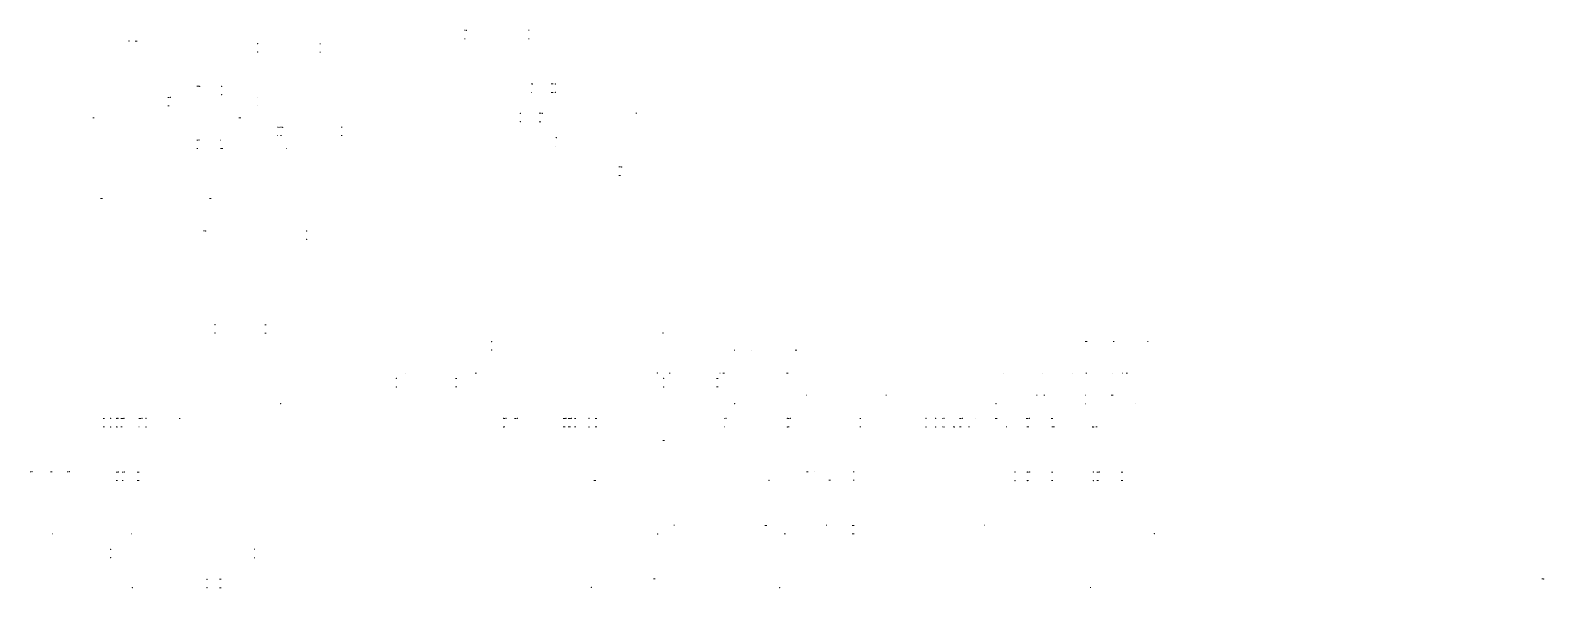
# Model space of a CAD drawing. Header units: inches. Extents: x 244 to 65245, y -2247 to 11745.
# Drawn here: x 22175 to 25215, y -2140 to -1020 of the extents above; entities that cross this region are included whole.
import ezdxf
from ezdxf.xclip import XClip

# ---------------------------------------------------------------- set-up
doc = ezdxf.new("R2010")
doc.units = ezdxf.units.IN
doc.header["$MEASUREMENT"] = 0
doc.header["$XCLIPFRAME"] = 0
for name, color, linetype, lineweight in [('HACTH', 8, 'Continuous', 13), ('hatch', 12, 'Continuous', 9), ('RAILING', 213, 'Continuous', 9)]:
    doc.layers.add(name, color=color, linetype=linetype, lineweight=lineweight)

# ---------------------------------------------------------------- blocks, each defined once
blk = doc.blocks.new('R2')
at = {"layer": 'RAILING'}
for p, q in [((-2.1, 15.9), (-2.1, 17)), ((-2.1, 17), (2.1, 17)), ((2.1, 15.9), (-2.1, 15.9)), ((-2.1, 4.8), (-1.1, 3.2)), ((-2.1, 4.8), (2.1, 4.8)), ((-2.1, 1.1), (2.1, 1.1)), ((-2.1, 0), (-2.1, 1.1)), ((-2.1, 0), (2.1, 0)), ((-1.4, 15.6), (-1.4, 15.9)), ((-1.4, 13), (-1.4, 13.1)), ((-1.4, 3), (-1.4, 2.9)), ((-1.4, 1.4), (-1.4, 1.3)), ((1.1, 13.3), (-1.1, 13.3)), ((1.1, 12.8), (-1.1, 12.8)), ((1.1, 3.2), (-1.1, 3.2)), ((1.1, 3.2), (-1.1, 3.2)), ((1.1, 2.7), (-1.1, 2.7)), ((1.1, 1.6), (-1.1, 1.6)), ((1.1, 1.1), (-1.1, 1.1)), ((-1, 1.6), (-1, 2.7)), ((-1, 2.7), (-1, 1.6)), ((1, 1.6), (1, 2.7)), ((1, 2.7), (1, 1.6)), ((2.1, 4.8), (1.1, 3.2)), ((1.4, 15.6), (1.4, 15.9)), ((1.4, 13), (1.4, 13.1)), ((1.4, 3), (1.4, 2.9)), ((1.4, 1.4), (1.4, 1.3)), ((2.1, 17), (2.1, 15.9)), ((2.1, 1.1), (2.1, 0))]:
    blk.add_line(p, q, dxfattribs=at)
for centre, radius, start, end in [((2.9, 15.2), 4.32, 173.4577, 205.5425), ((-2.3, 14.2), 1.75, 15.2284, 59.8215), ((-1.1, 13.1), 0.209, 90, 180), ((-1.1, 13), 0.209, 180, 270), ((-1.1, 3), 0.209, 90, 180), ((-1.1, 2.9), 0.209, 180, 270), ((-1.1, 1.4), 0.209, 90, 180), ((-1.1, 1.3), 0.209, 180, 270), ((-5.5, 13.1), 5.11, 2.4876, 17.3368), ((4.3, 13.7), 4.71, 155.6375, 185.03), ((-4.3, 13.7), 4.71, 354.97, 24.3625), ((5.5, 13.1), 5.11, 162.6632, 177.5124), ((2.3, 14.2), 1.75, 120.1785, 164.7716), ((-2.9, 15.2), 4.32, 334.4575, 6.5423), ((1.1, 13.1), 0.209, 0, 90), ((1.1, 13), 0.209, 270, 0), ((1.1, 3), 0.209, 0, 90), ((1.1, 2.9), 0.209, 270, 0), ((1.1, 1.4), 0.209, 0, 90), ((1.1, 1.3), 0.209, 270, 0)]:
    blk.add_arc(centre, radius, start, end, dxfattribs=at)
for points in [[(-2.1, 4.8), (-1.6, 5.5), (-1.2, 9.1), (-1, 12.8)], [(2.1, 4.8), (1.6, 5.5), (1.2, 9.1), (1, 12.8)]]:
    blk.add_open_spline(points, degree=3, dxfattribs=at)
blk.add_point((4.2, 0), dxfattribs=at)

msp = doc.modelspace()

# ---------------------------------------------------------------- block references
at = {"layer": 'HACTH', "ltscale": 2}
ref = msp.add_blockref('R2', (22627.4, -1064), dxfattribs=at)
XClip(ref).set_block_clipping_path([(4.1287564284, 0), (130.1287564284, 17)])
ref = msp.add_blockref('R2', (22627.4, -1047), dxfattribs=at)
XClip(ref).set_block_clipping_path([(4.1287564284, -17), (130.1287564284, 0)])
ref = msp.add_blockref('R2', (22627.4, -1081), dxfattribs=at)
XClip(ref).set_block_clipping_path([(4.1287564284, 17), (130.1287564284, 34)])
ref = msp.add_blockref('R2', (22758.9, -1047), dxfattribs=at)
XClip(ref).set_block_clipping_path([(-127.3495044411, -17), (-1.3495044411, 0)])
ref = msp.add_blockref('R2', (22758.9, -1081), dxfattribs=at)
XClip(ref).set_block_clipping_path([(-127.3495044411, 17), (-1.3495044411, 34)])
ref = msp.add_blockref('R2', (22451.7, -1155), dxfattribs=at)
XClip(ref).set_block_clipping_path([(-0.2007607987, -17), (179.7992392013, 0)])
ref = msp.add_blockref('R2', (22633.3, -1155), dxfattribs=at)
XClip(ref).set_block_clipping_path([(-181.7659781899, -17), (-1.7659781899, 0)])
ref = msp.add_blockref('R2', (22451.7, -1189), dxfattribs=at)
XClip(ref).set_block_clipping_path([(-0.2007607987, 17), (179.7992392013, 34)])
ref = msp.add_blockref('R2', (22633.3, -1189), dxfattribs=at)
XClip(ref).set_block_clipping_path([(-181.7659781899, 17), (-1.7659781899, 34)])
ref = msp.add_blockref('R2', (22301.4, -1212.9), dxfattribs=at)
XClip(ref).set_block_clipping_path([(-0.9196922712, 17), (296.0803077288, 34)])
ref = msp.add_blockref('R2', (22595.7, -1212.9), dxfattribs=at)
XClip(ref).set_block_clipping_path([(-295.1805618362, 17), (1.8194381638, 34)])
ref = msp.add_blockref('R2', (23097.3, -1662.6), dxfattribs=at)
XClip(ref).set_block_clipping_path([(2.2277023086, 0), (104.2277023086, 17)])
ref = msp.add_blockref('R2', (23097.3, -1645.6), dxfattribs=at)
XClip(ref).set_block_clipping_path([(2.2277023086, -17), (104.2277023086, 0)])
ref = msp.add_blockref('R2', (23588, -1679.6), dxfattribs=at)
XClip(ref).set_block_clipping_path([(58.1935915433, 34), (0.5269248766, 34), (0.5269248766, 17), (35.5269248766, 17)])
ref = msp.add_blockref('R2', (23625.6, -1679.6), dxfattribs=at)
XClip(ref).set_block_clipping_path([(20.628374152, 34), (-37.0382925147, 34), (-37.0382925147, 17), (-2.0382925146, 17)])
ref = msp.add_blockref('R2', (23675.7, -1679.6), dxfattribs=at)
XClip(ref).set_block_clipping_path([(38.8747509636, 34), (-18.791915703, 34), (3.8747509636, 17), (38.8747509636, 17)])
ref = msp.add_blockref('R2', (23713.2, -1679.6), dxfattribs=at)
XClip(ref).set_block_clipping_path([(1.3095335724, 34), (-56.3571330943, 34), (-33.6904664276, 17), (1.3095335724, 17)])
ref = msp.add_blockref('R2', (24296, -1645.6), dxfattribs=at)
XClip(ref).set_block_clipping_path([(55.8519124657, 0), (-1.814754201, 0), (-1.814754201, -17), (33.185245799, -17)])
ref = msp.add_blockref('R2', (24352.4, -1645.6), dxfattribs=at)
XClip(ref).set_block_clipping_path([(-0.4959136212, 0), (-58.1625802879, 0), (-58.1625802879, -17), (-23.1625802879, -17)])
ref = msp.add_blockref('R2', (24358.6, -1662.6), dxfattribs=at)
XClip(ref).set_block_clipping_path([(61.5765501469, 17), (3.9098834802, 17), (26.5765501469, 0), (61.5765501469, 0)])
ref = msp.add_blockref('R2', (24358.6, -1645.6), dxfattribs=at)
XClip(ref).set_block_clipping_path([(61.5765501469, 0), (3.9098834802, 0), (26.5765501469, -17), (61.5765501469, -17)])
ref = msp.add_blockref('R2', (24421.2, -1645.6), dxfattribs=at)
XClip(ref).set_block_clipping_path([(-1.0321455052, 0), (-58.6988121719, 0), (-36.0321455052, -17), (-1.0321455052, -17)])
ref = msp.add_blockref('R2', (22673.4, -1770.6), dxfattribs=at)
XClip(ref).set_block_clipping_path([(3.2719527437, 0), (51.2719527437, 17)])
ref = msp.add_blockref('R2', (23585.9, -1770.6), dxfattribs=at)
XClip(ref).set_block_clipping_path([(148.9472147317, 17), (2.6138813984, 17), (2.6138813984, 0), (120.6138813984, 0)])
ref = msp.add_blockref('R2', (23585.9, -1753.6), dxfattribs=at)
XClip(ref).set_block_clipping_path([(148.9472147317, 0), (2.6138813984, 0), (2.6138813984, -17), (120.6138813984, -17)])
ref = msp.add_blockref('R2', (23736.2, -1753.6), dxfattribs=at)
XClip(ref).set_block_clipping_path([(-1.3136548335, 0), (-147.6469881668, 0), (-147.6469881668, -17), (-29.6469881668, -17)])
ref = msp.add_blockref('R2', (23745.5, -1770.6), dxfattribs=at)
XClip(ref).set_block_clipping_path([(149.0103522029, 17), (2.6770188695, 17), (31.0103522029, 0), (149.0103522029, 0)])
ref = msp.add_blockref('R2', (23745.5, -1753.6), dxfattribs=at)
XClip(ref).set_block_clipping_path([(149.0103522029, 0), (2.6770188695, 0), (31.0103522029, -17), (149.0103522029, -17)])
ref = msp.add_blockref('R2', (23895.8, -1753.6), dxfattribs=at)
XClip(ref).set_block_clipping_path([(-1.2505173622, 0), (-147.5838506956, 0), (-119.2505173622, -17), (-1.2505173622, -17)])
ref = msp.add_blockref('R2', (24110.4, -1770.6), dxfattribs=at)
XClip(ref).set_block_clipping_path([(87.1376811594, 17), (3.8043478261, 17), (3.8043478261, 0), (58.8043478261, 0)])
ref = msp.add_blockref('R2', (24110.4, -1753.6), dxfattribs=at)
XClip(ref).set_block_clipping_path([(87.1376811594, 0), (3.8043478261, 0), (3.8043478261, -17), (58.8043478261, -17)])
ref = msp.add_blockref('R2', (24198, -1753.6), dxfattribs=at)
XClip(ref).set_block_clipping_path([(-0.5144927536, 0), (-83.8478260869, 0), (-83.8478260869, -17), (-28.847826087, -17)])
ref = msp.add_blockref('R2', (24210.6, -1753.6), dxfattribs=at)
XClip(ref).set_block_clipping_path([(83.6304347826, 0), (0.2971014493, 0), (28.6304347826, -17), (83.6304347826, -17)])
ref = msp.add_blockref('R2', (24292.2, -1753.6), dxfattribs=at)
XClip(ref).set_block_clipping_path([(58.015108202, 0), (2.015108202, 0), (2.015108202, -17), (28.265108202, -17)])
ref = msp.add_blockref('R2', (24348.5, -1753.6), dxfattribs=at)
XClip(ref).set_block_clipping_path([(1.6672821151, 0), (-54.3327178849, 0), (-54.3327178849, -17), (-28.0827178849, -17)])
ref = msp.add_blockref('R2', (24361, -1770.6), dxfattribs=at)
XClip(ref).set_block_clipping_path([(59.1455429847, 17), (3.1455429847, 17), (32.8955429847, 0), (59.1455429847, 0)])
ref = msp.add_blockref('R2', (24361, -1753.6), dxfattribs=at)
XClip(ref).set_block_clipping_path([(59.1455429847, 0), (3.1455429847, 0), (32.8955429847, -17), (59.1455429847, -17)])
ref = msp.add_blockref('R2', (24110.4, -1787.6), dxfattribs=at)
XClip(ref).set_block_clipping_path([(87.1376811594, 34), (3.8043478261, 34), (3.8043478261, 17), (58.8043478261, 17)])
ref = msp.add_blockref('R2', (24292.2, -1787.6), dxfattribs=at)
XClip(ref).set_block_clipping_path([(58.015108202, 34), (2.015108202, 34), (2.015108202, 17), (28.265108202, 17)])
ref = msp.add_blockref('R2', (24392.4, -1787.6), dxfattribs=at)
XClip(ref).set_block_clipping_path([(27.8411951586, 34), (-28.1588048414, 34), (1.5911951586, 17), (27.8411951586, 17)])
ref = msp.add_blockref('R2', (23467, -2014.6), dxfattribs=at)
XClip(ref).set_block_clipping_path([(152.6653993444, 0), (0.332066011, 0), (28.6653993444, -17), (152.6653993444, -17)])
ref = msp.add_blockref('R2', (23773.1, -2014.6), dxfattribs=at)
XClip(ref).set_block_clipping_path([(153.0691732212, 0), (0.7358398878, 0), (0.7358398878, -17), (124.7358398879, -17)])
ref = msp.add_blockref('R2', (23936.5, -2031.6), dxfattribs=at)
XClip(ref).set_block_clipping_path([(155.2892819883, 17), (2.9559486549, 17), (31.2892819883, 0), (155.2892819883, 0)])
ref = msp.add_blockref('R2', (23936.5, -2014.6), dxfattribs=at)
XClip(ref).set_block_clipping_path([(155.2892819883, 0), (2.9559486549, 0), (31.2892819883, -17), (155.2892819883, -17)])
ref = msp.add_blockref('R2', (24093.1, -2014.6), dxfattribs=at)
XClip(ref).set_block_clipping_path([(-1.232457142, 0), (-153.5657904754, 0), (-125.232457142, -17), (-1.232457142, -17)])
ref = msp.add_blockref('R2', (24428.9, -2031.6), dxfattribs=at)
XClip(ref).set_block_clipping_path([(3.5784811886, 0), (300.5784811886, 17)])
ref = msp.add_blockref('R2', (23297.6, -2139.6), dxfattribs=at)
XClip(ref).set_block_clipping_path([(132.7709002137, 17), (4.0792699595, 17), (4.0792699595, 0), (107.0129091854, 0)])
ref = msp.add_blockref('R2', (23297.6, -2122.6), dxfattribs=at)
XClip(ref).set_block_clipping_path([(132.7709002137, 0), (4.0792699595, 0), (4.0792699595, -17), (107.0129091854, -17)])
ref = msp.add_blockref('R2', (23429.1, -2122.6), dxfattribs=at)
XClip(ref).set_block_clipping_path([(1.2926393442, 0), (-127.39899091, 0), (-127.39899091, -17), (-24.4653516842, -17)])
ref = msp.add_blockref('R2', (23485.9, -2139.6), dxfattribs=at)
XClip(ref).set_block_clipping_path([(133.7278391484, 17), (4.0915186852, 17), (29.0547695471, 0), (133.7278391484, 0)])
ref = msp.add_blockref('R2', (23485.9, -2122.6), dxfattribs=at)
XClip(ref).set_block_clipping_path([(133.7278391484, 0), (4.0915186852, 0), (29.0547695471, -17), (133.7278391484, -17)])
ref = msp.add_blockref('R2', (25210.8, -2122.6), dxfattribs=at)
XClip(ref).set_block_clipping_path([(0.2931557658, -17), (129.1120365225, 0)])
ref = msp.add_blockref('R2', (23511, -2156.6), dxfattribs=at)
XClip(ref).set_block_clipping_path([(108.6843608876, 34), (-20.9519595756, 34), (4.0112912862, 17), (108.6843608876, 17)])
ref = msp.add_blockref('R2', (24303.4, -2156.6), dxfattribs=at)
XClip(ref).set_block_clipping_path([(0.2715871539, 17), (129.0904679106, 34)])
at = {"layer": 'hatch', "ltscale": 2}
ref = msp.add_blockref('R2', (22369, -1041.7), dxfattribs=at)
XClip(ref).set_block_clipping_path([(61.7638755273, 17), (2.4305421939, 17), (2.4305421939, 0), (20.6805421939, 0)])
ref = msp.add_blockref('R2', (23046.6, -1020), dxfattribs=at)
XClip(ref).set_block_clipping_path([(0.4896379178, -17), (130.4896379178, 0)])
ref = msp.add_blockref('R2', (23178, -1020), dxfattribs=at)
XClip(ref).set_block_clipping_path([(-130.9886229517, -17), (-0.9886229517, 0)])
ref = msp.add_blockref('R2', (22369, -1058.7), dxfattribs=at)
XClip(ref).set_block_clipping_path([(61.7638755273, 34), (2.4305421939, 34), (2.4305421939, 17), (20.6805421939, 17)])
ref = msp.add_blockref('R2', (22387.8, -1058.7), dxfattribs=at)
XClip(ref).set_block_clipping_path([(42.9812668316, 34), (-16.3520665017, 34), (-16.3520665017, 17), (1.8979334983, 17)])
ref = msp.add_blockref('R2', (22487.9, -1058.7), dxfattribs=at)
XClip(ref).set_block_clipping_path([(21.4740204549, 34), (-37.8593128784, 34), (3.2240204549, 17), (21.4740204549, 17)])
ref = msp.add_blockref('R2', (23046.6, -1054), dxfattribs=at)
XClip(ref).set_block_clipping_path([(0.4896379178, 17), (130.4896379178, 34)])
ref = msp.add_blockref('R2', (23178, -1054), dxfattribs=at)
XClip(ref).set_block_clipping_path([(-130.9886229517, 17), (-0.9886229517, 34)])
ref = msp.add_blockref('R2', (22511.2, -1132.7), dxfattribs=at)
XClip(ref).set_block_clipping_path([(-1.7435379238, -17), (46.2564620762, 0)])
ref = msp.add_blockref('R2', (22555, -1149.7), dxfattribs=at)
XClip(ref).set_block_clipping_path([(2.4303751197, 0), (134.4303751197, 17)])
ref = msp.add_blockref('R2', (22555, -1132.7), dxfattribs=at)
XClip(ref).set_block_clipping_path([(2.4303751197, -17), (134.4303751197, 0)])
ref = msp.add_blockref('R2', (22555, -1166.7), dxfattribs=at)
XClip(ref).set_block_clipping_path([(2.4303751197, 17), (134.4303751197, 34)])
ref = msp.add_blockref('R2', (23179.5, -1128), dxfattribs=at)
XClip(ref).set_block_clipping_path([(1.5645703763, -17), (45.5645703763, 0)])
ref = msp.add_blockref('R2', (23179.5, -1162), dxfattribs=at)
XClip(ref).set_block_clipping_path([(1.5645703763, 17), (45.5645703763, 34)])
ref = msp.add_blockref('R2', (23223.3, -1128), dxfattribs=at)
XClip(ref).set_block_clipping_path([(-42.2615165802, -17), (1.7384834198, 0)])
ref = msp.add_blockref('R2', (23223.3, -1162), dxfattribs=at)
XClip(ref).set_block_clipping_path([(-42.2615165802, 17), (1.7384834198, 34)])
ref = msp.add_blockref('R2', (23225.7, -1145), dxfattribs=at)
XClip(ref).set_block_clipping_path([(3.3408946413, 0), (135.3408946413, 17)])
ref = msp.add_blockref('R2', (23225.7, -1128), dxfattribs=at)
XClip(ref).set_block_clipping_path([(3.3408946413, -17), (135.3408946413, 0)])
ref = msp.add_blockref('R2', (23225.7, -1162), dxfattribs=at)
XClip(ref).set_block_clipping_path([(3.3408946413, 17), (135.3408946413, 34)])
ref = msp.add_blockref('R2', (22670.2, -1214.8), dxfattribs=at)
XClip(ref).set_block_clipping_path([(1.2892179711, -17), (130.917685701, 0)])
ref = msp.add_blockref('R2', (22677.5, -1214.8), dxfattribs=at)
XClip(ref).set_block_clipping_path([(-0.0523772571, -17), (141.5760904728, 0)])
ref = msp.add_blockref('R2', (22801.7, -1214.8), dxfattribs=at)
XClip(ref).set_block_clipping_path([(-130.1890428983, -17), (-0.5605751684, 0)])
ref = msp.add_blockref('R2', (23155.4, -1203.8), dxfattribs=at)
XClip(ref).set_block_clipping_path([(3.0301961693, 0), (45.0263280434, 17)])
ref = msp.add_blockref('R2', (23155.4, -1186.8), dxfattribs=at)
XClip(ref).set_block_clipping_path([(3.0301961693, -17), (45.0263280434, 0)])
ref = msp.add_blockref('R2', (23155.4, -1220.8), dxfattribs=at)
XClip(ref).set_block_clipping_path([(3.0301961693, 17), (45.0263280434, 34)])
ref = msp.add_blockref('R2', (23199.2, -1186.8), dxfattribs=at)
XClip(ref).set_block_clipping_path([(-40.7958907872, -17), (1.2002410868, 0)])
ref = msp.add_blockref('R2', (23199.2, -1220.8), dxfattribs=at)
XClip(ref).set_block_clipping_path([(-40.7958907872, 17), (1.2002410868, 34)])
ref = msp.add_blockref('R2', (23199.2, -1186.8), dxfattribs=at)
XClip(ref).set_block_clipping_path([(1.2002410868, -17), (193.8325769428, 0)])
ref = msp.add_blockref('R2', (23393.3, -1186.8), dxfattribs=at)
XClip(ref).set_block_clipping_path([(-192.8867154349, -17), (-0.2543795789, 0)])
ref = msp.add_blockref('R2', (22509.3, -1240.7), dxfattribs=at)
XClip(ref).set_block_clipping_path([(0.1277561177, -17), (48.1277561177, 0)])
ref = msp.add_blockref('R2', (22559.4, -1240.7), dxfattribs=at)
XClip(ref).set_block_clipping_path([(-49.959200404, -17), (-1.959200404, 0)])
ref = msp.add_blockref('R2', (22670.2, -1248.8), dxfattribs=at)
XClip(ref).set_block_clipping_path([(1.2892179711, 17), (130.917685701, 34)])
ref = msp.add_blockref('R2', (22677.5, -1248.8), dxfattribs=at)
XClip(ref).set_block_clipping_path([(-0.0523772571, 17), (141.5760904728, 34)])
ref = msp.add_blockref('R2', (22801.7, -1248.8), dxfattribs=at)
XClip(ref).set_block_clipping_path([(-130.1890428983, 17), (-0.5605751684, 34)])
ref = msp.add_blockref('R2', (23227.1, -1236), dxfattribs=at)
XClip(ref).set_block_clipping_path([(1.934648523, -17), (133.934648523, 0)])
ref = msp.add_blockref('R2', (22509.3, -1274.7), dxfattribs=at)
XClip(ref).set_block_clipping_path([(0.1277561177, 17), (48.1277561177, 34)])
ref = msp.add_blockref('R2', (22559.4, -1274.7), dxfattribs=at)
XClip(ref).set_block_clipping_path([(-49.959200404, 17), (-1.959200404, 34)])
ref = msp.add_blockref('R2', (22559.4, -1274.7), dxfattribs=at)
XClip(ref).set_block_clipping_path([(-1.959200404, 17), (130.040799596, 34)])
ref = msp.add_blockref('R2', (22690.8, -1274.7), dxfattribs=at)
XClip(ref).set_block_clipping_path([(-133.4374612735, 17), (-1.4374612735, 34)])
ref = msp.add_blockref('R2', (23227.1, -1270), dxfattribs=at)
XClip(ref).set_block_clipping_path([(1.934648523, 17), (133.934648523, 34)])
ref = msp.add_blockref('R2', (23358.7, -1294.8), dxfattribs=at)
XClip(ref).set_block_clipping_path([(-1.6253102422, -17), (34.3746897578, 0)])
ref = msp.add_blockref('R2', (23358.7, -1328.8), dxfattribs=at)
XClip(ref).set_block_clipping_path([(-1.6253102422, 17), (34.3746897578, 34)])
ref = msp.add_blockref('R2', (22317.9, -1375.1), dxfattribs=at)
XClip(ref).set_block_clipping_path([(-1.8230899581, 17), (220.1769100419, 34)])
ref = msp.add_blockref('R2', (22537, -1375.1), dxfattribs=at)
XClip(ref).set_block_clipping_path([(-220.9535247405, 17), (1.0464752595, 34)])
ref = msp.add_blockref('R2', (22522.9, -1423.4), dxfattribs=at)
XClip(ref).set_block_clipping_path([(-0.2720509505, -17), (128.7279490495, 0)])
ref = msp.add_blockref('R2', (22725.8, -1440.4), dxfattribs=at)
XClip(ref).set_block_clipping_path([(3.345160043, 0), (153.3451600429, 17)])
ref = msp.add_blockref('R2', (22725.8, -1423.4), dxfattribs=at)
XClip(ref).set_block_clipping_path([(3.345160043, -17), (153.3451600429, 0)])
ref = msp.add_blockref('R2', (22541.5, -1628.7), dxfattribs=at)
XClip(ref).set_block_clipping_path([(3.0377596653, 0), (107.0377596653, 17)])
ref = msp.add_blockref('R2', (22541.5, -1611.7), dxfattribs=at)
XClip(ref).set_block_clipping_path([(3.0377596653, -17), (107.0377596653, 0)])
ref = msp.add_blockref('R2', (22541.5, -1645.7), dxfattribs=at)
XClip(ref).set_block_clipping_path([(3.0377596653, 17), (107.0377596653, 34)])
ref = msp.add_blockref('R2', (22647.9, -1611.7), dxfattribs=at)
XClip(ref).set_block_clipping_path([(-103.3970229434, -17), (0.6029770566, 0)])
ref = msp.add_blockref('R2', (22647.9, -1645.7), dxfattribs=at)
XClip(ref).set_block_clipping_path([(-103.3970229434, 17), (0.6029770566, 34)])
ref = msp.add_blockref('R2', (23143.3, -1628.7), dxfattribs=at)
XClip(ref).set_block_clipping_path([(101.1195652173, 17), (2.6195652173, 17), (36.6195652173, 0), (101.1195652173, 0)])
ref = msp.add_blockref('R2', (23441.8, -1628.7), dxfattribs=at)
XClip(ref).set_block_clipping_path([(3.9612154151, 0), (216.961215415, 17)])
ref = msp.add_blockref('R2', (23430.6, -1709), dxfattribs=at)
XClip(ref).set_block_clipping_path([(3.7461353784, 0), (138.7461353784, 17)])
ref = msp.add_blockref('R2', (22906, -1736.7), dxfattribs=at)
XClip(ref).set_block_clipping_path([(2.4509579826, 0), (125.4509579826, 17)])
ref = msp.add_blockref('R2', (22906, -1719.7), dxfattribs=at)
XClip(ref).set_block_clipping_path([(2.4509579826, -17), (125.4509579826, 0)])
ref = msp.add_blockref('R2', (22926.7, -1726), dxfattribs=at)
XClip(ref).set_block_clipping_path([(144.3719619831, 34), (1.8106378494, 34), (1.6098701409, 17), (144.3719619831, 17)])
ref = msp.add_blockref('R2', (23031.2, -1719.7), dxfattribs=at)
XClip(ref).set_block_clipping_path([(-122.7664333217, -17), (0.2335666783, 0)])
ref = msp.add_blockref('R2', (23070.7, -1726), dxfattribs=at)
XClip(ref).set_block_clipping_path([(0.3719619831, 34), (-142.1893621506, 34), (-142.3901298591, 17), (0.3719619831, 17)])
ref = msp.add_blockref('R2', (23430.6, -1726), dxfattribs=at)
XClip(ref).set_block_clipping_path([(3.7461353784, 17), (138.7461353784, 34)])
ref = msp.add_blockref('R2', (23442.9, -1736.7), dxfattribs=at)
XClip(ref).set_block_clipping_path([(2.9438985204, 0), (113.9438985204, 17)])
ref = msp.add_blockref('R2', (23442.9, -1719.7), dxfattribs=at)
XClip(ref).set_block_clipping_path([(2.9438985204, -17), (113.9438985204, 0)])
ref = msp.add_blockref('R2', (23458.4, -1726), dxfattribs=at)
XClip(ref).set_block_clipping_path([(-0.0902165008, 17), (238.9097834992, 34)])
ref = msp.add_blockref('R2', (23555.6, -1719.7), dxfattribs=at)
XClip(ref).set_block_clipping_path([(-109.7517536534, -17), (1.2482463466, 0)])
ref = msp.add_blockref('R2', (23558.4, -1726), dxfattribs=at)
XClip(ref).set_block_clipping_path([(1.9044140936, 17), (136.9044140936, 34)])
ref = msp.add_blockref('R2', (23568.3, -1726), dxfattribs=at)
XClip(ref).set_block_clipping_path([(-133.9929950564, 17), (1.0070049436, 34)])
ref = msp.add_blockref('R2', (23696.1, -1726), dxfattribs=at)
XClip(ref).set_block_clipping_path([(-135.8347163411, 17), (-0.8347163411, 34)])
ref = msp.add_blockref('R2', (23696.3, -1726), dxfattribs=at)
XClip(ref).set_block_clipping_path([(-238.0032599789, 17), (0.9967400211, 34)])
ref = msp.add_blockref('R2', (24128.7, -1726), dxfattribs=at)
XClip(ref).set_block_clipping_path([(113.4684933175, 34), (1.9684933175, 34), (1.9684933175, 17), (79.4684933175, 17)])
ref = msp.add_blockref('R2', (24210.1, -1726), dxfattribs=at)
XClip(ref).set_block_clipping_path([(32.0771889697, 34), (-79.4228110303, 34), (-79.4228110303, 17), (-1.9228110303, 17)])
ref = msp.add_blockref('R2', (24265.8, -1726), dxfattribs=at)
XClip(ref).set_block_clipping_path([(52.3739778584, 34), (1.8421566153, 34), (1.8421566153, 17), (31.2592181414, 17)])
ref = msp.add_blockref('R2', (24288.9, -1726), dxfattribs=at)
XClip(ref).set_block_clipping_path([(77.7598100503, 34), (-30.7401899497, 34), (3.2598100503, 17), (77.7598100503, 17)])
ref = msp.add_blockref('R2', (24289.6, -1726), dxfattribs=at)
XClip(ref).set_block_clipping_path([(80.0540266019, 34), (-31.4459733981, 34), (2.5540266019, 17), (80.0540266019, 17)])
ref = msp.add_blockref('R2', (24297.1, -1726), dxfattribs=at)
XClip(ref).set_block_clipping_path([(21.0696300324, 34), (-29.4621912107, 34), (-29.4621912107, 17), (-0.0451296846, 17)])
ref = msp.add_blockref('R2', (24347.2, -1726), dxfattribs=at)
XClip(ref).set_block_clipping_path([(31.4508522676, 34), (-19.0809689755, 34), (2.0337907415, 17), (31.4508522676, 17)])
ref = msp.add_blockref('R2', (24371, -1726), dxfattribs=at)
XClip(ref).set_block_clipping_path([(-1.3372777459, 34), (-112.8372777459, 34), (-78.8372777459, 17), (-1.3372777459, 17)])
ref = msp.add_blockref('R2', (24378.5, -1726), dxfattribs=at)
XClip(ref).set_block_clipping_path([(0.1465044415, 34), (-50.3853168015, 34), (-29.2705570846, 17), (0.1465044415, 17)])
ref = msp.add_blockref('R2', (22906, -1753.7), dxfattribs=at)
XClip(ref).set_block_clipping_path([(2.4509579826, 17), (125.4509579826, 34)])
ref = msp.add_blockref('R2', (23031.2, -1753.7), dxfattribs=at)
XClip(ref).set_block_clipping_path([(-122.7664333217, 17), (0.2335666783, 34)])
ref = msp.add_blockref('R2', (23442.9, -1753.7), dxfattribs=at)
XClip(ref).set_block_clipping_path([(2.9438985204, 17), (113.9438985204, 34)])
ref = msp.add_blockref('R2', (23555.6, -1753.7), dxfattribs=at)
XClip(ref).set_block_clipping_path([(-109.7517536534, 17), (1.2482463466, 34)])
ref = msp.add_blockref('R2', (22321.7, -1800), dxfattribs=at)
XClip(ref).set_block_clipping_path([(140.3001794647, 0), (-0.6998205354, 0), (-0.6998205354, -17), (35.3001794647, -17), (140.3001794647, -17)])
ref = msp.add_blockref('R2', (22321.7, -1834), dxfattribs=at)
XClip(ref).set_block_clipping_path([(140.3001794647, 34), (-0.6998205354, 34), (-0.6998205354, 17), (35.3001794647, 17), (140.3001794647, 17)])
ref = msp.add_blockref('R2', (22332.4, -1817), dxfattribs=at)
XClip(ref).set_block_clipping_path([(3.2496733171, 0), (15.2496733171, 17)])
ref = msp.add_blockref('R2', (22332.4, -1800), dxfattribs=at)
XClip(ref).set_block_clipping_path([(3.2496733171, -17), (15.2496733171, 0)])
ref = msp.add_blockref('R2', (22332.4, -1834), dxfattribs=at)
XClip(ref).set_block_clipping_path([(3.2496733171, 17), (15.2496733171, 34)])
ref = msp.add_blockref('R2', (22344.9, -1817), dxfattribs=at)
XClip(ref).set_block_clipping_path([(2.7279341867, 0), (48.7279341867, 17)])
ref = msp.add_blockref('R2', (22344.9, -1800), dxfattribs=at)
XClip(ref).set_block_clipping_path([(2.7279341867, -17), (48.7279341867, 0)])
ref = msp.add_blockref('R2', (22346.6, -1800), dxfattribs=at)
XClip(ref).set_block_clipping_path([(1.0567897177, -17), (13.0567897177, 0)])
ref = msp.add_blockref('R2', (22344.9, -1834), dxfattribs=at)
XClip(ref).set_block_clipping_path([(2.7279341867, 17), (48.7279341867, 34)])
ref = msp.add_blockref('R2', (22346.6, -1834), dxfattribs=at)
XClip(ref).set_block_clipping_path([(1.0567897177, 17), (13.0567897177, 34)])
ref = msp.add_blockref('R2', (22359.1, -1800), dxfattribs=at)
XClip(ref).set_block_clipping_path([(-11.4649494127, -17), (0.5350505873, 0)])
ref = msp.add_blockref('R2', (22359.1, -1834), dxfattribs=at)
XClip(ref).set_block_clipping_path([(-11.4649494127, 17), (0.5350505873, 34)])
ref = msp.add_blockref('R2', (22359.1, -1800), dxfattribs=at)
XClip(ref).set_block_clipping_path([(0.5350505873, -17), (46.5350505873, 0)])
ref = msp.add_blockref('R2', (22395, -1800), dxfattribs=at)
XClip(ref).set_block_clipping_path([(-47.359022335, -17), (-1.359022335, 0)])
ref = msp.add_blockref('R2', (22395, -1834), dxfattribs=at)
XClip(ref).set_block_clipping_path([(-47.359022335, 17), (-1.359022335, 34)])
ref = msp.add_blockref('R2', (22395, -1800), dxfattribs=at)
XClip(ref).set_block_clipping_path([(-1.359022335, -17), (80.8699117474, 0)])
ref = msp.add_blockref('R2', (22402.9, -1817), dxfattribs=at)
XClip(ref).set_block_clipping_path([(2.7089636308, 0), (72.9378977133, 17)])
ref = msp.add_blockref('R2', (22402.9, -1800), dxfattribs=at)
XClip(ref).set_block_clipping_path([(2.7089636308, -17), (72.9378977133, 0)])
ref = msp.add_blockref('R2', (22476.4, -1800), dxfattribs=at)
XClip(ref).set_block_clipping_path([(-82.7503266828, -17), (-0.5213926004, 0)])
ref = msp.add_blockref('R2', (23126.3, -1800), dxfattribs=at)
XClip(ref).set_block_clipping_path([(-0.6231190371, -17), (132.3768809629, 0)])
ref = msp.add_blockref('R2', (23121.9, -1817), dxfattribs=at)
XClip(ref).set_block_clipping_path([(3.8030921821, 0), (124.8030921821, 17)])
ref = msp.add_blockref('R2', (23121.9, -1800), dxfattribs=at)
XClip(ref).set_block_clipping_path([(3.8030921821, -17), (124.8030921821, 0)])
ref = msp.add_blockref('R2', (23126.3, -1834), dxfattribs=at)
XClip(ref).set_block_clipping_path([(-0.6231190371, 17), (132.3768809629, 34)])
ref = msp.add_blockref('R2', (23121.9, -1834), dxfattribs=at)
XClip(ref).set_block_clipping_path([(3.8030921821, 17), (124.8030921821, 34)])
ref = msp.add_blockref('R2', (23149.1, -1800), dxfattribs=at)
XClip(ref).set_block_clipping_path([(-1.8408074539, -17), (146.1591925461, 0)])
ref = msp.add_blockref('R2', (23247.1, -1800), dxfattribs=at)
XClip(ref).set_block_clipping_path([(-121.4142991221, -17), (-0.4142991221, 0)])
ref = msp.add_blockref('R2', (23247.1, -1834), dxfattribs=at)
XClip(ref).set_block_clipping_path([(-121.4142991221, 17), (-0.4142991221, 34)])
ref = msp.add_blockref('R2', (23247.1, -1800), dxfattribs=at)
XClip(ref).set_block_clipping_path([(-0.4142991221, -17), (11.5857008779, 0)])
ref = msp.add_blockref('R2', (23247.1, -1834), dxfattribs=at)
XClip(ref).set_block_clipping_path([(-0.4142991221, 17), (11.5857008779, 34)])
ref = msp.add_blockref('R2', (23257.8, -1800), dxfattribs=at)
XClip(ref).set_block_clipping_path([(-132.1013799066, -17), (0.8986200934, 0)])
ref = msp.add_blockref('R2', (23257.8, -1834), dxfattribs=at)
XClip(ref).set_block_clipping_path([(-132.1013799066, 17), (0.8986200934, 34)])
ref = msp.add_blockref('R2', (23259.6, -1800), dxfattribs=at)
XClip(ref).set_block_clipping_path([(-12.9360382525, -17), (-0.9360382525, 0)])
ref = msp.add_blockref('R2', (23259.6, -1834), dxfattribs=at)
XClip(ref).set_block_clipping_path([(-12.9360382525, 17), (-0.9360382525, 34)])
ref = msp.add_blockref('R2', (23257.8, -1800), dxfattribs=at)
XClip(ref).set_block_clipping_path([(0.8986200934, -17), (12.8986200934, 0)])
ref = msp.add_blockref('R2', (23257.8, -1834), dxfattribs=at)
XClip(ref).set_block_clipping_path([(0.8986200934, 17), (12.8986200934, 34)])
ref = msp.add_blockref('R2', (23270.3, -1800), dxfattribs=at)
XClip(ref).set_block_clipping_path([(-11.6231190371, -17), (0.3768809629, 0)])
ref = msp.add_blockref('R2', (23270.3, -1834), dxfattribs=at)
XClip(ref).set_block_clipping_path([(-11.6231190371, 17), (0.3768809629, 34)])
ref = msp.add_blockref('R2', (23293.1, -1817), dxfattribs=at)
XClip(ref).set_block_clipping_path([(2.1591925461, 0), (20.1591925461, 17)])
ref = msp.add_blockref('R2', (23293.1, -1800), dxfattribs=at)
XClip(ref).set_block_clipping_path([(2.1591925461, -17), (20.1591925461, 0)])
ref = msp.add_blockref('R2', (23293.1, -1834), dxfattribs=at)
XClip(ref).set_block_clipping_path([(2.1591925461, 17), (20.1591925461, 34)])
ref = msp.add_blockref('R2', (23311.8, -1800), dxfattribs=at)
XClip(ref).set_block_clipping_path([(-16.6234161495, -17), (1.3765838505, 0)])
ref = msp.add_blockref('R2', (23311.8, -1834), dxfattribs=at)
XClip(ref).set_block_clipping_path([(-16.6234161495, 17), (1.3765838505, 34)])
ref = msp.add_blockref('R2', (23568.1, -1800), dxfattribs=at)
XClip(ref).set_block_clipping_path([(1.2037412678, -17), (275.2037412678, 0)])
ref = msp.add_blockref('R2', (23568.1, -1834), dxfattribs=at)
XClip(ref).set_block_clipping_path([(1.2037412678, 17), (275.2037412678, 34)])
ref = msp.add_blockref('R2', (23691.6, -1817), dxfattribs=at)
XClip(ref).set_block_clipping_path([(3.7489272139, 0), (128.7489272139, 17)])
ref = msp.add_blockref('R2', (23691.6, -1800), dxfattribs=at)
XClip(ref).set_block_clipping_path([(3.7489272139, -17), (128.7489272139, 0)])
ref = msp.add_blockref('R2', (23691.6, -1834), dxfattribs=at)
XClip(ref).set_block_clipping_path([(3.7489272139, 17), (128.7489272139, 34)])
ref = msp.add_blockref('R2', (23697.3, -1800), dxfattribs=at)
XClip(ref).set_block_clipping_path([(0.0472436551, -17), (123.0472436551, 0)])
ref = msp.add_blockref('R2', (23697.3, -1834), dxfattribs=at)
XClip(ref).set_block_clipping_path([(0.0472436551, 17), (123.0472436551, 34)])
ref = msp.add_blockref('R2', (23843.6, -1800), dxfattribs=at)
XClip(ref).set_block_clipping_path([(-274.2745196017, -17), (-0.2745196017, 0)])
ref = msp.add_blockref('R2', (23843.6, -1834), dxfattribs=at)
XClip(ref).set_block_clipping_path([(-274.2745196017, 17), (-0.2745196017, 34)])
ref = msp.add_blockref('R2', (23969.8, -1817), dxfattribs=at)
XClip(ref).set_block_clipping_path([(3.8393524983, 0), (39.8393524983, 17)])
ref = msp.add_blockref('R2', (23969.8, -1800), dxfattribs=at)
XClip(ref).set_block_clipping_path([(3.8393524983, -17), (39.8393524983, 0)])
ref = msp.add_blockref('R2', (23969.8, -1834), dxfattribs=at)
XClip(ref).set_block_clipping_path([(3.8393524983, 17), (39.8393524983, 34)])
ref = msp.add_blockref('R2', (23989.6, -1817), dxfattribs=at)
XClip(ref).set_block_clipping_path([(4.0642961032, 0), (40.0642961032, 17)])
ref = msp.add_blockref('R2', (23989.6, -1800), dxfattribs=at)
XClip(ref).set_block_clipping_path([(4.0642961032, -17), (40.0642961032, 0)])
ref = msp.add_blockref('R2', (23989.6, -1834), dxfattribs=at)
XClip(ref).set_block_clipping_path([(4.0642961032, 17), (40.0642961032, 34)])
ref = msp.add_blockref('R2', (24006.2, -1800), dxfattribs=at)
XClip(ref).set_block_clipping_path([(1.4334901274, -17), (37.4334901274, 0)])
ref = msp.add_blockref('R2', (24006.2, -1834), dxfattribs=at)
XClip(ref).set_block_clipping_path([(1.4334901274, 17), (37.4334901274, 34)])
ref = msp.add_blockref('R2', (24005.8, -1817), dxfattribs=at)
XClip(ref).set_block_clipping_path([(67.1316116793, 17), (3.7982783459, 17), (3.7982783459, 0), (23.9232783459, 0)])
ref = msp.add_blockref('R2', (24005.8, -1800), dxfattribs=at)
XClip(ref).set_block_clipping_path([(67.1316116793, 0), (3.7982783459, 0), (3.7982783459, -17), (23.9232783459, -17)])
ref = msp.add_blockref('R2', (24005.8, -1834), dxfattribs=at)
XClip(ref).set_block_clipping_path([(67.1316116793, 34), (3.7982783459, 34), (3.7982783459, 17), (23.9232783459, 17)])
ref = msp.add_blockref('R2', (24030.9, -1834), dxfattribs=at)
XClip(ref).set_block_clipping_path([(42.0881334184, 34), (-21.2451999149, 34), (-21.2451999149, 17), (-1.1201999149, 17)])
ref = msp.add_blockref('R2', (24027.1, -1817), dxfattribs=at)
XClip(ref).set_block_clipping_path([(65.8324120452, 17), (2.4990787119, 17), (2.4990787119, 0), (22.6240787119, 0)])
ref = msp.add_blockref('R2', (24027.1, -1800), dxfattribs=at)
XClip(ref).set_block_clipping_path([(65.8324120452, 0), (2.4990787119, 0), (2.4990787119, -17), (22.6240787119, -17)])
ref = msp.add_blockref('R2', (24043.8, -1800), dxfattribs=at)
XClip(ref).set_block_clipping_path([(-36.1317272638, -17), (-0.1317272638, 0)])
ref = msp.add_blockref('R2', (24043.8, -1834), dxfattribs=at)
XClip(ref).set_block_clipping_path([(-36.1317272638, 17), (-0.1317272638, 34)])
ref = msp.add_blockref('R2', (24042.8, -1800), dxfattribs=at)
XClip(ref).set_block_clipping_path([(58.8186966367, 0), (0.8186966367, 0), (0.8186966367, -17), (18.4436966367, -17)])
ref = msp.add_blockref('R2', (24042.8, -1834), dxfattribs=at)
XClip(ref).set_block_clipping_path([(58.8186966367, 34), (0.8186966367, 34), (0.8186966367, 17), (18.4436966367, 17)])
ref = msp.add_blockref('R2', (24061.6, -1834), dxfattribs=at)
XClip(ref).set_block_clipping_path([(40.0360879411, 34), (-17.9639120589, 34), (-17.9639120589, 17), (-0.3389120589, 17)])
ref = msp.add_blockref('R2', (24074.7, -1800), dxfattribs=at)
XClip(ref).set_block_clipping_path([(-1.7379535381, 0), (-65.0712868714, 0), (-65.0712868715, -17), (-44.9462868715, -17)])
ref = msp.add_blockref('R2', (24090.8, -1817), dxfattribs=at)
XClip(ref).set_block_clipping_path([(217.8769962454, 17), (2.3214406899, 17), (44.5853295788, 0), (217.8769962454, 0)])
ref = msp.add_blockref('R2', (24114.8, -1800), dxfattribs=at)
XClip(ref).set_block_clipping_path([(61.8469047989, 0), (-1.4864285344, 0), (41.7219047989, -17), (61.8469047989, -17)])
ref = msp.add_blockref('R2', (24134.6, -1834), dxfattribs=at)
XClip(ref).set_block_clipping_path([(174.050909289, 34), (-41.5046462666, 34), (0.7592426223, 17), (174.050909289, 17)])
ref = msp.add_blockref('R2', (24177.4, -1800), dxfattribs=at)
XClip(ref).set_block_clipping_path([(-0.7617908532, 0), (-64.0951241865, 0), (-20.8867908532, -17), (-0.7617908532, -17)])
ref = msp.add_blockref('R2', (24177.4, -1800), dxfattribs=at)
XClip(ref).set_block_clipping_path([(-0.7617908532, -17), (51.2382091468, 0)])
ref = msp.add_blockref('R2', (24178.7, -1834), dxfattribs=at)
XClip(ref).set_block_clipping_path([(-2.0338036771, 17), (49.9661963229, 34)])
ref = msp.add_blockref('R2', (24227.5, -1800), dxfattribs=at)
XClip(ref).set_block_clipping_path([(-50.8487473749, -17), (1.1512526251, 0)])
ref = msp.add_blockref('R2', (24228.8, -1834), dxfattribs=at)
XClip(ref).set_block_clipping_path([(-52.1207601988, 17), (-0.1207601988, 34)])
ref = msp.add_blockref('R2', (24230, -1834), dxfattribs=at)
XClip(ref).set_block_clipping_path([(-1.3722826087, 17), (87.6277173913, 34)])
ref = msp.add_blockref('R2', (24309.9, -1834), dxfattribs=at)
XClip(ref).set_block_clipping_path([(-1.253438537, 34), (-216.8089940926, 34), (-174.5451052037, 17), (-1.253438537, 17)])
ref = msp.add_blockref('R2', (24304.8, -1817), dxfattribs=at)
XClip(ref).set_block_clipping_path([(3.8779707648, 0), (64.8779707648, 17)])
ref = msp.add_blockref('R2', (24306.5, -1817), dxfattribs=at)
XClip(ref).set_block_clipping_path([(2.156860257, 0), (60.156860257, 17)])
ref = msp.add_blockref('R2', (24304.8, -1834), dxfattribs=at)
XClip(ref).set_block_clipping_path([(3.8779707648, 17), (64.8779707648, 34)])
ref = msp.add_blockref('R2', (24306.5, -1834), dxfattribs=at)
XClip(ref).set_block_clipping_path([(2.156860257, 17), (60.156860257, 34)])
ref = msp.add_blockref('R2', (24317.7, -1834), dxfattribs=at)
XClip(ref).set_block_clipping_path([(-89.0244565218, 17), (-0.0244565217, 34)])
ref = msp.add_blockref('R2', (23446.5, -1861.7), dxfattribs=at)
XClip(ref).set_block_clipping_path([(-0.6925649291, 17), (110.3074350709, 34.0135636932)])
ref = msp.add_blockref('R2', (22174.1, -1907.2), dxfattribs=at)
XClip(ref).set_block_clipping_path([(0.7836450497, -17), (45.0602270918, 0)])
ref = msp.add_blockref('R2', (22217.9, -1907.2), dxfattribs=at)
XClip(ref).set_block_clipping_path([(-43.0424419069, -17), (1.2341401353, 0)])
ref = msp.add_blockref('R2', (22249.2, -1907.2), dxfattribs=at)
XClip(ref).set_block_clipping_path([(-0.0702076908, -17), (129.3171258258, 0)])
ref = msp.add_blockref('R2', (22347.8, -1908), dxfattribs=at)
XClip(ref).set_block_clipping_path([(-0.2087417395, -17), (45.7912582605, 0)])
ref = msp.add_blockref('R2', (22359.6, -1908), dxfattribs=at)
XClip(ref).set_block_clipping_path([(0.0515877026, -17), (46.0515877026, 0)])
ref = msp.add_blockref('R2', (22391.6, -1908), dxfattribs=at)
XClip(ref).set_block_clipping_path([(-44.034828696, -17), (1.965171304, 0)])
ref = msp.add_blockref('R2', (23654.9, -1924.2), dxfattribs=at)
XClip(ref).set_block_clipping_path([(82.4739359604, 17), (3.6406026271, 17), (3.6406026271, 0), (54.1406026271, 0)])
ref = msp.add_blockref('R2', (23654.9, -1907.2), dxfattribs=at)
XClip(ref).set_block_clipping_path([(82.4739359604, 0), (3.6406026271, 0), (3.6406026271, -17), (54.1406026271, -17)])
ref = msp.add_blockref('R2', (23736.3, -1907.2), dxfattribs=at)
XClip(ref).set_block_clipping_path([(1.0826316127, 0), (-77.7507017207, 0), (-77.7507017207, -17), (-27.2507017207, -17)])
ref = msp.add_blockref('R2', (23748.8, -1907.2), dxfattribs=at)
XClip(ref).set_block_clipping_path([(80.7275591489, 0), (1.8942258156, 0), (30.2275591489, -17), (80.7275591489, -17)])
ref = msp.add_blockref('R2', (23830.2, -1907.2), dxfattribs=at)
XClip(ref).set_block_clipping_path([(-0.6637451989, 0), (-79.4970785322, 0), (-51.1637451989, -17), (-0.6637451989, -17)])
ref = msp.add_blockref('R2', (24148.8, -1925), dxfattribs=at)
XClip(ref).set_block_clipping_path([(2.5278302074, 0), (159.7873243132, 17)])
ref = msp.add_blockref('R2', (24148.8, -1908), dxfattribs=at)
XClip(ref).set_block_clipping_path([(2.5278302074, -17), (159.7873243132, 0)])
ref = msp.add_blockref('R2', (24174.4, -1925), dxfattribs=at)
XClip(ref).set_block_clipping_path([(2.2376529776, 0), (54.2376529776, 17)])
ref = msp.add_blockref('R2', (24174.4, -1908), dxfattribs=at)
XClip(ref).set_block_clipping_path([(2.2376529776, -17), (54.2376529776, 0)])
ref = msp.add_blockref('R2', (24178.1, -1908), dxfattribs=at)
XClip(ref).set_block_clipping_path([(-1.4447853509, -17), (50.555214649, 0)])
ref = msp.add_blockref('R2', (24228.2, -1908), dxfattribs=at)
XClip(ref).set_block_clipping_path([(-51.5317418727, -17), (0.4682581273, 0)])
ref = msp.add_blockref('R2', (24306.1, -1925), dxfattribs=at)
XClip(ref).set_block_clipping_path([(2.5164375347, 0), (63.5164375347, 17)])
ref = msp.add_blockref('R2', (24306.1, -1908), dxfattribs=at)
XClip(ref).set_block_clipping_path([(2.5164375347, -17), (63.5164375347, 0)])
ref = msp.add_blockref('R2', (24305.9, -1925), dxfattribs=at)
XClip(ref).set_block_clipping_path([(2.7436006095, 0), (60.7436006095, 17)])
ref = msp.add_blockref('R2', (24305.9, -1908), dxfattribs=at)
XClip(ref).set_block_clipping_path([(2.7436006095, -17), (60.7436006095, 0)])
ref = msp.add_blockref('R2', (24318.4, -1908), dxfattribs=at)
XClip(ref).set_block_clipping_path([(-0.7623470223, -17), (60.2376529777, 0)])
ref = msp.add_blockref('R2', (24368.5, -1908), dxfattribs=at)
XClip(ref).set_block_clipping_path([(-59.8650950427, -17), (-1.8650950427, 0)])
ref = msp.add_blockref('R2', (24368.7, -1908), dxfattribs=at)
XClip(ref).set_block_clipping_path([(-60.0922581175, -17), (0.9077418825, 0)])
ref = msp.add_blockref('R2', (22347.8, -1942), dxfattribs=at)
XClip(ref).set_block_clipping_path([(-0.2087417395, 17), (45.7912582605, 34)])
ref = msp.add_blockref('R2', (22359.6, -1942), dxfattribs=at)
XClip(ref).set_block_clipping_path([(0.0515877026, 17), (46.0515877026, 34)])
ref = msp.add_blockref('R2', (22391.6, -1942), dxfattribs=at)
XClip(ref).set_block_clipping_path([(-44.034828696, 17), (1.965171304, 34)])
ref = msp.add_blockref('R2', (23309.1, -1942), dxfattribs=at)
XClip(ref).set_block_clipping_path([(-1.8934390614, 17), (22.1065609387, 34)])
ref = msp.add_blockref('R2', (23654.9, -1941.2), dxfattribs=at)
XClip(ref).set_block_clipping_path([(82.4739359604, 34), (3.6406026271, 34), (3.6406026271, 17), (54.1406026271, 17)])
ref = msp.add_blockref('R2', (23780.1, -1941.2), dxfattribs=at)
XClip(ref).set_block_clipping_path([(49.4232113228, 34), (-29.4101220105, 34), (-1.0767886772, 17), (49.4232113228, 17)])
ref = msp.add_blockref('R2', (23830.2, -1941.2), dxfattribs=at)
XClip(ref).set_block_clipping_path([(-0.6637451989, 34), (-79.4970785322, 34), (-51.1637451989, 17), (-0.6637451989, 17)])
ref = msp.add_blockref('R2', (24148.8, -1942), dxfattribs=at)
XClip(ref).set_block_clipping_path([(2.5278302074, 17), (159.7873243132, 34)])
ref = msp.add_blockref('R2', (24174.4, -1942), dxfattribs=at)
XClip(ref).set_block_clipping_path([(2.2376529776, 17), (54.2376529776, 34)])
ref = msp.add_blockref('R2', (24178.1, -1942), dxfattribs=at)
XClip(ref).set_block_clipping_path([(-1.4447853509, 17), (50.555214649, 34)])
ref = msp.add_blockref('R2', (24228.2, -1942), dxfattribs=at)
XClip(ref).set_block_clipping_path([(-51.5317418727, 17), (0.4682581273, 34)])
ref = msp.add_blockref('R2', (24306.1, -1942), dxfattribs=at)
XClip(ref).set_block_clipping_path([(2.5164375347, 17), (63.5164375347, 34)])
ref = msp.add_blockref('R2', (24305.9, -1942), dxfattribs=at)
XClip(ref).set_block_clipping_path([(2.7436006095, 17), (60.7436006095, 34)])
ref = msp.add_blockref('R2', (24318.4, -1942), dxfattribs=at)
XClip(ref).set_block_clipping_path([(-0.7623470223, 17), (60.2376529777, 34)])
ref = msp.add_blockref('R2', (24368.5, -1942), dxfattribs=at)
XClip(ref).set_block_clipping_path([(-59.8650950427, 17), (-1.8650950427, 34)])
ref = msp.add_blockref('R2', (24368.7, -1942), dxfattribs=at)
XClip(ref).set_block_clipping_path([(-60.0922581175, 17), (0.9077418825, 34)])
ref = msp.add_blockref('R2', (22217.7, -2049.2), dxfattribs=at)
XClip(ref).set_block_clipping_path([(1.4847208511, 17), (160.8720543677, 34)])
ref = msp.add_blockref('R2', (22380.5, -2049.2), dxfattribs=at)
XClip(ref).set_block_clipping_path([(-161.2978878444, 17), (-1.9105543278, 34)])
ref = msp.add_blockref('R2', (23431, -2032.2), dxfattribs=at)
XClip(ref).set_block_clipping_path([(201.5530866497, 17), (2.5688434937, 17), (2.5688434937, 0), (162.8609579951, 0)])
ref = msp.add_blockref('R2', (23652.5, -2015.2), dxfattribs=at)
XClip(ref).set_block_clipping_path([(177.0873268327, 0), (-1.7745228568, 0), (36.6874538956, -17), (177.0873268327, -17)])
ref = msp.add_blockref('R2', (23690, -2049.2), dxfattribs=at)
XClip(ref).set_block_clipping_path([(139.5221094414, 34), (-39.3397402481, 34), (-0.8777634956, 17), (139.5221094414, 17)])
ref = msp.add_blockref('R2', (23827.8, -2015.2), dxfattribs=at)
XClip(ref).set_block_clipping_path([(1.7829790067, 0), (-177.0788706827, 0), (-138.6168939303, -17), (1.7829790067, -17)])
ref = msp.add_blockref('R2', (23827.8, -2049.2), dxfattribs=at)
XClip(ref).set_block_clipping_path([(1.7829790067, 34), (-177.0788706827, 34), (-138.6168939303, 17), (1.7829790067, 17)])
ref = msp.add_blockref('R2', (22332.2, -2079.9), dxfattribs=at)
XClip(ref).set_block_clipping_path([(3.0181671526, 0), (294.0181671526, 17)])
ref = msp.add_blockref('R2', (22332.2, -2062.9), dxfattribs=at)
XClip(ref).set_block_clipping_path([(3.0181671526, -17), (294.0181671526, 0)])
ref = msp.add_blockref('R2', (22626.5, -2062.9), dxfattribs=at)
XClip(ref).set_block_clipping_path([(-291.2427024126, -17), (-0.2427024126, 0)])
ref = msp.add_blockref('R2', (22332.2, -2096.9), dxfattribs=at)
XClip(ref).set_block_clipping_path([(3.0181671526, 17), (294.0181671526, 34)])
ref = msp.add_blockref('R2', (22626.5, -2096.9), dxfattribs=at)
XClip(ref).set_block_clipping_path([(-291.2427024126, 17), (-0.2427024126, 34)])
ref = msp.add_blockref('R2', (22375.4, -2140.2), dxfattribs=at)
XClip(ref).set_block_clipping_path([(3.1805841668, 0), (153.1805841668, 17)])
ref = msp.add_blockref('R2', (22525.6, -2140.2), dxfattribs=at)
XClip(ref).set_block_clipping_path([(2.9197146017, 0), (32.5399337551, 17)])
ref = msp.add_blockref('R2', (22525.6, -2123.2), dxfattribs=at)
XClip(ref).set_block_clipping_path([(2.9197146017, -17), (32.5399337551, 0)])
ref = msp.add_blockref('R2', (22556.9, -2123.2), dxfattribs=at)
XClip(ref).set_block_clipping_path([(-28.3846332243, -17), (1.2355859291, 0)])
ref = msp.add_blockref('R2', (23675.7, -2140.2), dxfattribs=at)
XClip(ref).set_block_clipping_path([(2.1071936606, 0), (35.0199992509, 16.9999999999)])
ref = msp.add_blockref('R2', (22525.6, -2157.2), dxfattribs=at)
XClip(ref).set_block_clipping_path([(2.9197146017, 17), (32.5399337551, 34)])
ref = msp.add_blockref('R2', (22556.9, -2157.2), dxfattribs=at)
XClip(ref).set_block_clipping_path([(-28.3846332243, 17), (1.2355859291, 34)])

doc.saveas('drawing.dxf')
